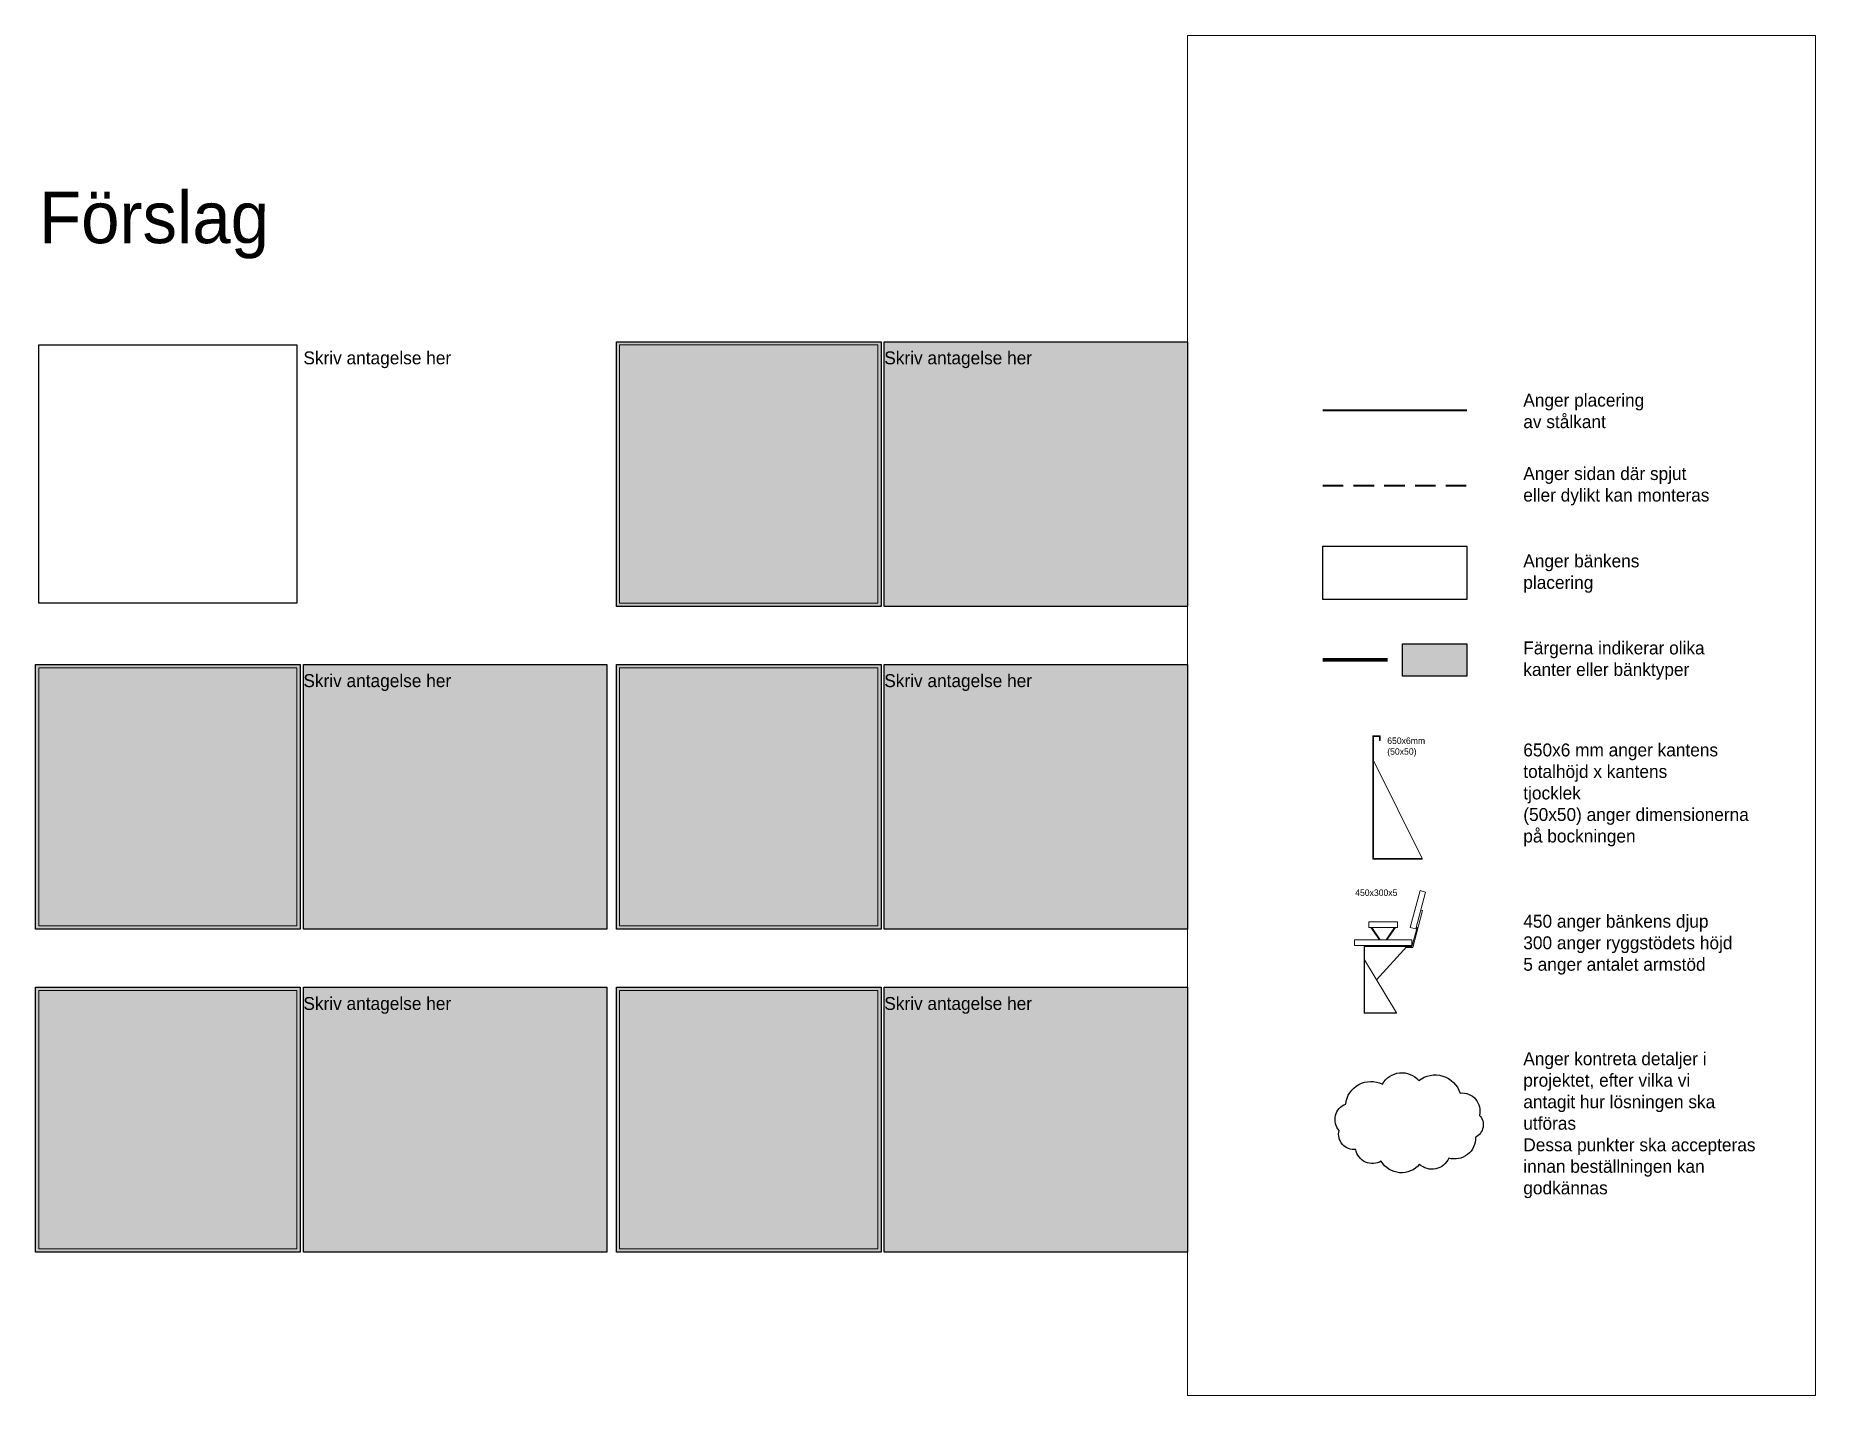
# Paper-space layout 'Assumptions' of a CAD drawing. Header units: millimetres. Extents: x 22 to 297, y 0 to 210.
# The model-space entities are those that its viewports show. They can reach past a viewport. Long polylines and large blocks are cut down to what shows.
import ezdxf

# ---------------------------------------------------------------- set-up
doc = ezdxf.new("R2010")
doc.units = ezdxf.units.MM
doc.linetypes.add('HIDDEN2', pattern=[4.7625, 3.175, -1.5875])
doc.layers.add('L_Opbygning', color=8, linetype='Continuous')
doc.layers.add('Viewframe', color=8, linetype='Continuous', plot=False)
doc.styles.add('Tekst - Assumptions', font='', dxfattribs={"height": 3})
doc.styles.add('Titel - Assumptions', font='', dxfattribs={"height": 8})
doc.styles.get('Tekst - Assumptions').set_extended_font_data('Lota Grotesque Alt 2')
doc.styles.get('Titel - Assumptions').set_extended_font_data('Lota Grotesque Alt 2 Light')
picture_1 = doc.add_image_def('image2.jpg', size_in_pixel=(1620, 3508))

# ---------------------------------------------------------------- blocks, each defined once
blk = doc.blocks.new('*U15')
blk.add_lwpolyline([(0, 40), (40, 40), (40, 0), (0, 0)], close=True)
blk = doc.blocks.new('*U14')
at = {"true_color": 0xffffff, "transparency": 33554687}
h = blk.add_hatch(color=7, dxfattribs=at)
h.dxf.hatch_style = 1
h.paths.add_polyline_path([(-0.5, 40.5), (-0.5, -0.5), (40.5, -0.5), (40.5, 40.5)])
h = blk.add_hatch(color=7, dxfattribs=at)
h.dxf.hatch_style = 1
h.paths.add_polyline_path([(41, 40.5), (41, -0.5), (88, -0.5), (88, 40.5)])
at = {"color": 7, "true_color": 0xffffff}
blk.add_lwpolyline([(41, 40.5), (88, 40.5), (88, -0.5), (41, -0.5)], close=True, dxfattribs=at)
at = {"layer": 'Viewframe'}
blk.add_lwpolyline([(-0.5, 40.5), (40.5, 40.5), (40.5, -0.5), (-0.5, -0.5)], close=True, dxfattribs=at)
blk = doc.blocks.new('*U107')
at = {"true_color": 0x008e40, "transparency": 33554559}
h = blk.add_hatch(color=116, dxfattribs=at)
h.dxf.hatch_style = 1
h.paths.add_polyline_path([(-54, 111.42), (-54, 116.42), (-64, 116.42), (-64, 111.42)])
at = {"lineweight": 13}
for p, q in [((-67.55, 101.42), (-67.43, 101.42)), ((-60.94, 83.18), (-60.94, 83.07)), ((-64.91, 59.24), (-64.91, 59.18))]:
    blk.add_line(p, q, dxfattribs=at)
at = {"lineweight": 40}
blk.add_lwpolyline([(-76.32, 152.59), (-54, 152.59)], dxfattribs=at)
at = {"linetype": 'HIDDEN2', "lineweight": 40}
blk.add_lwpolyline([(-76.32, 140.93), (-54, 140.93)], dxfattribs=at)
blk.add_lwpolyline([(-76.32, 131.51), (-54, 131.51), (-54, 123.29), (-76.32, 123.29)], close=True)
at = {"color": 116, "true_color": 0x008e40}
blk.add_lwpolyline([(-64, 116.42), (-54, 116.42), (-54, 111.42), (-64, 111.42)], close=True, dxfattribs=at)
at = {"color": 116, "lineweight": 80, "true_color": 0x008e40}
blk.add_lwpolyline([(-76.32, 113.92), (-66.32, 113.92)], dxfattribs=at)
at = {"lineweight": 13}
for points in [[(-67.43, 101.42), (-67.43, 102.18), (-68.58, 102.18), (-68.58, 83.07), (-61.89, 83.07), (-60.94, 83.07)], [(-67.55, 101.42), (-67.55, 102.07), (-68.47, 102.07), (-68.47, 83.18), (-61.89, 83.18), (-60.94, 83.18)], [(-60.94, 83.18), (-68.47, 98.35)], [(-62.54, 69.39), (-62.4, 69.39), (-60.87, 75.1)], [(-60.87, 75.1), (-61.14, 75.17)], [(-68.89, 72.46), (-67.56, 70.54)], [(-68.75, 72.46), (-67.42, 70.54)], [(-65.2, 72.46), (-66.52, 70.54)], [(-65.05, 72.46), (-66.38, 70.54)], [(-61.85, 72.53), (-61.71, 72.49), (-62.51, 69.51)], [(-69.92, 69.51), (-69.92, 59.18), (-65.42, 59.18), (-64.91, 59.18)], [(-69.86, 69.51), (-69.92, 69.51)], [(-69.86, 69.51), (-69.86, 59.24), (-65.42, 59.24), (-64.91, 59.24)], [(-69.86, 69.51), (-63.29, 69.51)], [(-63.29, 69.51), (-68.01, 64.38)], [(-64.91, 69.51), (-62.51, 69.51)], [(-63.4, 69.39), (-62.54, 69.39)], [(-64.91, 59.24), (-69.86, 67.44)]]:
    blk.add_lwpolyline(points, dxfattribs=at)
for points in [[(-60.4, 77.95), (-61.25, 78.18), (-62.78, 72.47), (-61.93, 72.25)], [(-69.19, 73.35), (-64.76, 73.35), (-64.76, 72.46), (-69.19, 72.46)], [(-71.4, 70.54), (-62.54, 70.54), (-62.54, 69.66), (-71.4, 69.66)]]:
    blk.add_lwpolyline(points, close=True, dxfattribs=at)
at = {"color": 1}
blk.add_lwpolyline([(-67.1, 48.21, -0.520567), (-61.45, 48.76, -0.520567), (-55.05, 46.82, -0.520567), (-52.06, 43.37, -0.520567), (-52.69, 39.99, -0.520567), (-56.81, 36.75, -0.520567), (-61.35, 35.79, -0.520567), (-67.27, 36.27, -0.520567), (-71.22, 38.07, -0.520567), (-73.8, 41.03, -0.520567), (-72.78, 45.12, -0.520567)], format="xyb", close=True, dxfattribs=at)
at = {"color": 9, "true_color": 0xc8c6ca, "insert": (-275.25, 186.46), "char_height": 8, "attachment_point": 1, "style": 'Titel - Assumptions'}
blk.add_mtext_dynamic_manual_height_columns('Förslag', width=111.5887, gutter_width=20, heights=[0], dxfattribs=at)
for s, width, gutter_width, insert, char_height, attachment_point, style in [('Anger placering \\Pav stålkant', 54.1115, 20, (-45.26, 152.47), 2, 4, 'Tekst - Assumptions'), ('Anger bänkens\\Pplacering', 54.1115, 20, (-45.26, 127.28), 2, 4, 'Tekst - Assumptions'), ('Färgerna indikerar olika \\Pkanter eller bänktyper ', 54.1115, 20, (-45.26, 113.8), 2, 4, 'Tekst - Assumptions'), ('650x6mm ^J(50x50)', 9.4598, 40, (-66.34, 101.9), 1, 1, 'Titel - Assumptions'), ('650x6 mm anger kantens \\Ptotalhöjd x kantens \\Ptjocklek \\P(50x50) anger dimensionerna \\Ppå bockningen ', 54.1115, 20, (-45.26, 93), 2, 4, 'Tekst - Assumptions'), ('450x300x5', 9.4598, 40, (-71.31, 78.36), 1, 1, 'Titel - Assumptions'), ('450 anger bänkens djup\\P300 anger ryggstödets höjd \\P5 anger antalet armstöd ', 54.1115, 20, (-45.26, 69.8), 2, 4, 'Tekst - Assumptions'), ('Anger kontreta detaljer i \\Pprojektet, efter vilka vi \\Pantagit hur lösningen ska \\Putföras \\PDessa punkter ska accepteras \\Pinnan beställningen kan \\Pgodkännas', 54.1115, 20, (-45.26, 41.84), 2, 4, 'Tekst - Assumptions')]:
    blk.add_mtext_dynamic_manual_height_columns(s, width=width, gutter_width=gutter_width, heights=[0], dxfattribs=dict(insert=insert, char_height=char_height, attachment_point=attachment_point, style=style))
at = {"insert": (-45.26, 140.81), "char_height": 2, "width": 54.1115, "attachment_point": 4, "style": 'Tekst - Assumptions'}
blk.add_mtext('Anger sidan där spjut \\Peller dylikt kan monteras ', dxfattribs=at)

msp = doc.modelspace()

# ---------------------------------------------------------------- hatches: boundary and pattern name
at = {"layer": 'L_Opbygning', "true_color": 0x636466, "transparency": 33554687}
h = msp.add_hatch(dxfattribs=at)
h.set_pattern_fill('DOTS', color=251, scale=500, angle=350)
h.paths.add_polyline_path([(3429, 6143), (3214, 6143), (3214, 5949), (3429, 5949)])

psp = doc.layouts.new('Assumptions')

# ---------------------------------------------------------------- block references
for name, p in [('*U107', (297.48, -0.26)), ('*U14', (112.21, 122.44)), ('*U15', (22.21, 122.44)), ('*U14', (22.21, 72.44)), ('*U14', (112.21, 72.44)), ('*U14', (22.21, 22.44)), ('*U14', (112.21, 22.44))]:
    psp.add_blockref(name, p)

# ---------------------------------------------------------------- texts
at = {"char_height": 2, "attachment_point": 1, "style": 'Tekst - Assumptions'}
for heights, insert in [([2.68], (63.21, 161.44)), ([0], (153.21, 161.44)), ([0], (63.21, 111.44)), ([0], (153.21, 111.44)), ([0], (63.21, 61.44)), ([0], (153.21, 61.44))]:
    psp.add_mtext_dynamic_manual_height_columns('Skriv antagelse her', width=47, gutter_width=40, heights=heights, dxfattribs=dict(at, insert=insert))

# ---------------------------------------------------------------- pictures from other files: only their frames are drawn
at = {"color": 7, "lineweight": 0, "true_color": 0xffffff}
image = psp.add_image(picture_1, insert=(200.21, -0.26), size_in_units=(97.26, 210.62), dxfattribs=at)
image.dxf.flags = 7

# ---------------------------------------------------------------- viewports
at = {"layer": '0'}
psp.add_viewport(center=(42.21, 142.44), size=(40, 40), view_center_point=(968.89, -5082.19), view_height=4056.918, dxfattribs=at)
for center, view_center_point, view_height, status in [((132.21, 142.44), (3044.93, 4960.21), 4000, 7), ((42.21, 92.44), (4804.34, 25712.54), 16323.615, 3), ((132.21, 92.44), (3044.93, 4960.21), 4000, 6), ((42.21, 42.44), (3044.93, 4960.21), 4000, 4), ((132.21, 42.44), (3044.93, 4960.21), 4000, 5)]:
    psp.add_viewport(center=center, size=(40, 40), view_center_point=view_center_point, view_height=view_height, status=status, dxfattribs=at)

doc.saveas('drawing.dxf')
